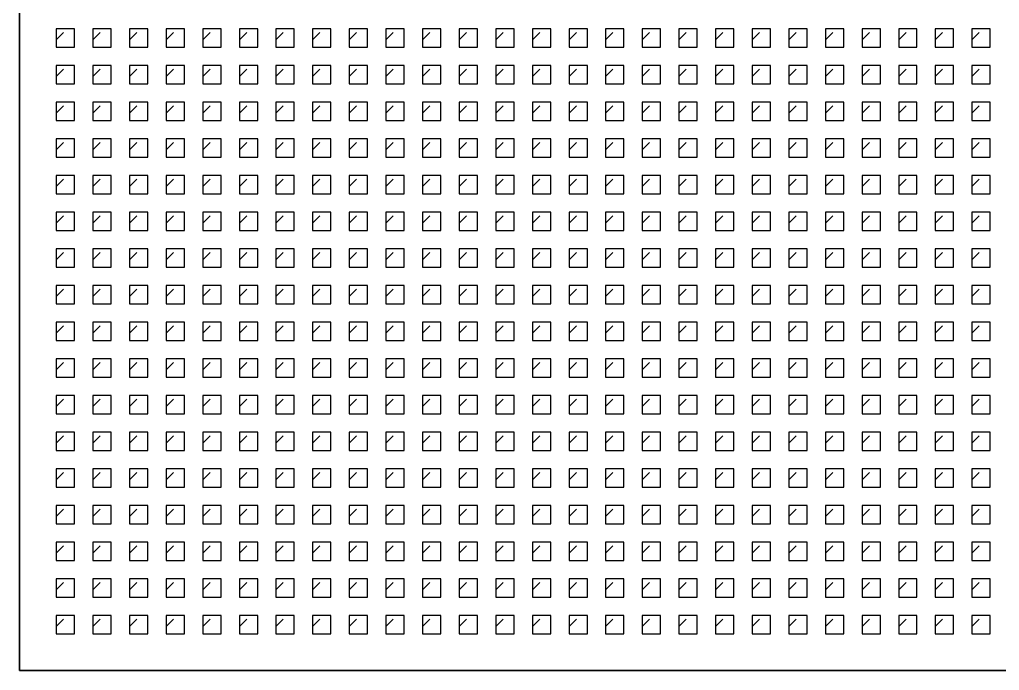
# Model space of a CAD drawing. Extents: x 0 to 2675, y 0 to 1775.
# Drawn here: x 0 to 1338, y 0 to 888 of the extents above; entities that cross this region are included whole.
import ezdxf

# ---------------------------------------------------------------- set-up
doc = ezdxf.new("R2010")
doc.units = 0
doc.header["$MEASUREMENT"] = 0
for name, color, linetype in [('FRESA_12_18', 5, 'Continuous'), ('PANEL', 2, 'Continuous'), ('USINAGEM_18', 3, 'Continuous')]:
    doc.layers.add(name, color=color, linetype=linetype)

msp = doc.modelspace()

# ---------------------------------------------------------------- linework, layer by layer
at = {"layer": 'FRESA_12_18'}
msp.add_lwpolyline([(2675, 0), (0, 0), (0, 1775), (2675, 1775)], close=True, dxfattribs=at)
at = {"layer": 'PANEL'}
msp.add_lwpolyline([(0, 0), (2675, 0), (2675, 1775), (0, 1775)], close=True, dxfattribs=at)
at = {"layer": 'USINAGEM_18'}
for points in [[(60, 870), (50, 860), (50, 850), (75, 850), (75, 875), (50, 875), (50, 860.5)], [(110, 870), (100, 860), (100, 850), (125, 850), (125, 875), (100, 875), (100, 860.5)], [(160, 870), (150, 860), (150, 850), (175, 850), (175, 875), (150, 875), (150, 860.5)], [(210, 870), (200, 860), (200, 850), (225, 850), (225, 875), (200, 875), (200, 860.5)], [(260, 870), (250, 860), (250, 850), (275, 850), (275, 875), (250, 875), (250, 860.5)], [(310, 870), (300, 860), (300, 850), (325, 850), (325, 875), (300, 875), (300, 860.5)], [(360, 870), (350, 860), (350, 850), (375, 850), (375, 875), (350, 875), (350, 860.5)], [(410, 870), (400, 860), (400, 850), (425, 850), (425, 875), (400, 875), (400, 860.5)], [(460, 870), (450, 860), (450, 850), (475, 850), (475, 875), (450, 875), (450, 860.5)], [(510, 870), (500, 860), (500, 850), (525, 850), (525, 875), (500, 875), (500, 860.5)], [(560, 870), (550, 860), (550, 850), (575, 850), (575, 875), (550, 875), (550, 860.5)], [(610, 870), (600, 860), (600, 850), (625, 850), (625, 875), (600, 875), (600, 860.5)], [(660, 870), (650, 860), (650, 850), (675, 850), (675, 875), (650, 875), (650, 860.5)], [(710, 870), (700, 860), (700, 850), (725, 850), (725, 875), (700, 875), (700, 860.5)], [(760, 870), (750, 860), (750, 850), (775, 850), (775, 875), (750, 875), (750, 860.5)], [(810, 870), (800, 860), (800, 850), (825, 850), (825, 875), (800, 875), (800, 860.5)], [(860, 870), (850, 860), (850, 850), (875, 850), (875, 875), (850, 875), (850, 860.5)], [(910, 870), (900, 860), (900, 850), (925, 850), (925, 875), (900, 875), (900, 860.5)], [(960, 870), (950, 860), (950, 850), (975, 850), (975, 875), (950, 875), (950, 860.5)], [(1010, 870), (1000, 860), (1000, 850), (1025, 850), (1025, 875), (1000, 875), (1000, 860.5)], [(1060, 870), (1050, 860), (1050, 850), (1075, 850), (1075, 875), (1050, 875), (1050, 860.5)], [(1110, 870), (1100, 860), (1100, 850), (1125, 850), (1125, 875), (1100, 875), (1100, 860.5)], [(1160, 870), (1150, 860), (1150, 850), (1175, 850), (1175, 875), (1150, 875), (1150, 860.5)], [(1210, 870), (1200, 860), (1200, 850), (1225, 850), (1225, 875), (1200, 875), (1200, 860.5)], [(1260, 870), (1250, 860), (1250, 850), (1275, 850), (1275, 875), (1250, 875), (1250, 860.5)], [(1310, 870), (1300, 860), (1300, 850), (1325, 850), (1325, 875), (1300, 875), (1300, 860.5)], [(60, 820), (50, 810), (50, 800), (75, 800), (75, 825), (50, 825), (50, 810.5)], [(110, 820), (100, 810), (100, 800), (125, 800), (125, 825), (100, 825), (100, 810.5)], [(160, 820), (150, 810), (150, 800), (175, 800), (175, 825), (150, 825), (150, 810.5)], [(210, 820), (200, 810), (200, 800), (225, 800), (225, 825), (200, 825), (200, 810.5)], [(260, 820), (250, 810), (250, 800), (275, 800), (275, 825), (250, 825), (250, 810.5)], [(310, 820), (300, 810), (300, 800), (325, 800), (325, 825), (300, 825), (300, 810.5)], [(360, 820), (350, 810), (350, 800), (375, 800), (375, 825), (350, 825), (350, 810.5)], [(410, 820), (400, 810), (400, 800), (425, 800), (425, 825), (400, 825), (400, 810.5)], [(460, 820), (450, 810), (450, 800), (475, 800), (475, 825), (450, 825), (450, 810.5)], [(510, 820), (500, 810), (500, 800), (525, 800), (525, 825), (500, 825), (500, 810.5)], [(560, 820), (550, 810), (550, 800), (575, 800), (575, 825), (550, 825), (550, 810.5)], [(610, 820), (600, 810), (600, 800), (625, 800), (625, 825), (600, 825), (600, 810.5)], [(660, 820), (650, 810), (650, 800), (675, 800), (675, 825), (650, 825), (650, 810.5)], [(710, 820), (700, 810), (700, 800), (725, 800), (725, 825), (700, 825), (700, 810.5)], [(760, 820), (750, 810), (750, 800), (775, 800), (775, 825), (750, 825), (750, 810.5)], [(810, 820), (800, 810), (800, 800), (825, 800), (825, 825), (800, 825), (800, 810.5)], [(860, 820), (850, 810), (850, 800), (875, 800), (875, 825), (850, 825), (850, 810.5)], [(910, 820), (900, 810), (900, 800), (925, 800), (925, 825), (900, 825), (900, 810.5)], [(960, 820), (950, 810), (950, 800), (975, 800), (975, 825), (950, 825), (950, 810.5)], [(1010, 820), (1000, 810), (1000, 800), (1025, 800), (1025, 825), (1000, 825), (1000, 810.5)], [(1060, 820), (1050, 810), (1050, 800), (1075, 800), (1075, 825), (1050, 825), (1050, 810.5)], [(1110, 820), (1100, 810), (1100, 800), (1125, 800), (1125, 825), (1100, 825), (1100, 810.5)], [(1160, 820), (1150, 810), (1150, 800), (1175, 800), (1175, 825), (1150, 825), (1150, 810.5)], [(1210, 820), (1200, 810), (1200, 800), (1225, 800), (1225, 825), (1200, 825), (1200, 810.5)], [(1260, 820), (1250, 810), (1250, 800), (1275, 800), (1275, 825), (1250, 825), (1250, 810.5)], [(1310, 820), (1300, 810), (1300, 800), (1325, 800), (1325, 825), (1300, 825), (1300, 810.5)], [(60, 770), (50, 760), (50, 750), (75, 750), (75, 775), (50, 775), (50, 760.5)], [(110, 770), (100, 760), (100, 750), (125, 750), (125, 775), (100, 775), (100, 760.5)], [(160, 770), (150, 760), (150, 750), (175, 750), (175, 775), (150, 775), (150, 760.5)], [(210, 770), (200, 760), (200, 750), (225, 750), (225, 775), (200, 775), (200, 760.5)], [(260, 770), (250, 760), (250, 750), (275, 750), (275, 775), (250, 775), (250, 760.5)], [(310, 770), (300, 760), (300, 750), (325, 750), (325, 775), (300, 775), (300, 760.5)], [(360, 770), (350, 760), (350, 750), (375, 750), (375, 775), (350, 775), (350, 760.5)], [(410, 770), (400, 760), (400, 750), (425, 750), (425, 775), (400, 775), (400, 760.5)], [(460, 770), (450, 760), (450, 750), (475, 750), (475, 775), (450, 775), (450, 760.5)], [(510, 770), (500, 760), (500, 750), (525, 750), (525, 775), (500, 775), (500, 760.5)], [(560, 770), (550, 760), (550, 750), (575, 750), (575, 775), (550, 775), (550, 760.5)], [(610, 770), (600, 760), (600, 750), (625, 750), (625, 775), (600, 775), (600, 760.5)], [(660, 770), (650, 760), (650, 750), (675, 750), (675, 775), (650, 775), (650, 760.5)], [(710, 770), (700, 760), (700, 750), (725, 750), (725, 775), (700, 775), (700, 760.5)], [(760, 770), (750, 760), (750, 750), (775, 750), (775, 775), (750, 775), (750, 760.5)], [(810, 770), (800, 760), (800, 750), (825, 750), (825, 775), (800, 775), (800, 760.5)], [(860, 770), (850, 760), (850, 750), (875, 750), (875, 775), (850, 775), (850, 760.5)], [(910, 770), (900, 760), (900, 750), (925, 750), (925, 775), (900, 775), (900, 760.5)], [(960, 770), (950, 760), (950, 750), (975, 750), (975, 775), (950, 775), (950, 760.5)], [(1010, 770), (1000, 760), (1000, 750), (1025, 750), (1025, 775), (1000, 775), (1000, 760.5)], [(1060, 770), (1050, 760), (1050, 750), (1075, 750), (1075, 775), (1050, 775), (1050, 760.5)], [(1110, 770), (1100, 760), (1100, 750), (1125, 750), (1125, 775), (1100, 775), (1100, 760.5)], [(1160, 770), (1150, 760), (1150, 750), (1175, 750), (1175, 775), (1150, 775), (1150, 760.5)], [(1210, 770), (1200, 760), (1200, 750), (1225, 750), (1225, 775), (1200, 775), (1200, 760.5)], [(1260, 770), (1250, 760), (1250, 750), (1275, 750), (1275, 775), (1250, 775), (1250, 760.5)], [(1310, 770), (1300, 760), (1300, 750), (1325, 750), (1325, 775), (1300, 775), (1300, 760.5)], [(60, 720), (50, 710), (50, 700), (75, 700), (75, 725), (50, 725), (50, 710.5)], [(110, 720), (100, 710), (100, 700), (125, 700), (125, 725), (100, 725), (100, 710.5)], [(160, 720), (150, 710), (150, 700), (175, 700), (175, 725), (150, 725), (150, 710.5)], [(210, 720), (200, 710), (200, 700), (225, 700), (225, 725), (200, 725), (200, 710.5)], [(260, 720), (250, 710), (250, 700), (275, 700), (275, 725), (250, 725), (250, 710.5)], [(310, 720), (300, 710), (300, 700), (325, 700), (325, 725), (300, 725), (300, 710.5)], [(360, 720), (350, 710), (350, 700), (375, 700), (375, 725), (350, 725), (350, 710.5)], [(410, 720), (400, 710), (400, 700), (425, 700), (425, 725), (400, 725), (400, 710.5)], [(460, 720), (450, 710), (450, 700), (475, 700), (475, 725), (450, 725), (450, 710.5)], [(510, 720), (500, 710), (500, 700), (525, 700), (525, 725), (500, 725), (500, 710.5)], [(560, 720), (550, 710), (550, 700), (575, 700), (575, 725), (550, 725), (550, 710.5)], [(610, 720), (600, 710), (600, 700), (625, 700), (625, 725), (600, 725), (600, 710.5)], [(660, 720), (650, 710), (650, 700), (675, 700), (675, 725), (650, 725), (650, 710.5)], [(710, 720), (700, 710), (700, 700), (725, 700), (725, 725), (700, 725), (700, 710.5)], [(760, 720), (750, 710), (750, 700), (775, 700), (775, 725), (750, 725), (750, 710.5)], [(810, 720), (800, 710), (800, 700), (825, 700), (825, 725), (800, 725), (800, 710.5)], [(860, 720), (850, 710), (850, 700), (875, 700), (875, 725), (850, 725), (850, 710.5)], [(910, 720), (900, 710), (900, 700), (925, 700), (925, 725), (900, 725), (900, 710.5)], [(960, 720), (950, 710), (950, 700), (975, 700), (975, 725), (950, 725), (950, 710.5)], [(1010, 720), (1000, 710), (1000, 700), (1025, 700), (1025, 725), (1000, 725), (1000, 710.5)], [(1060, 720), (1050, 710), (1050, 700), (1075, 700), (1075, 725), (1050, 725), (1050, 710.5)], [(1110, 720), (1100, 710), (1100, 700), (1125, 700), (1125, 725), (1100, 725), (1100, 710.5)], [(1160, 720), (1150, 710), (1150, 700), (1175, 700), (1175, 725), (1150, 725), (1150, 710.5)], [(1210, 720), (1200, 710), (1200, 700), (1225, 700), (1225, 725), (1200, 725), (1200, 710.5)], [(1260, 720), (1250, 710), (1250, 700), (1275, 700), (1275, 725), (1250, 725), (1250, 710.5)], [(1310, 720), (1300, 710), (1300, 700), (1325, 700), (1325, 725), (1300, 725), (1300, 710.5)], [(60, 670), (50, 660), (50, 650), (75, 650), (75, 675), (50, 675), (50, 660.5)], [(110, 670), (100, 660), (100, 650), (125, 650), (125, 675), (100, 675), (100, 660.5)], [(160, 670), (150, 660), (150, 650), (175, 650), (175, 675), (150, 675), (150, 660.5)], [(210, 670), (200, 660), (200, 650), (225, 650), (225, 675), (200, 675), (200, 660.5)], [(260, 670), (250, 660), (250, 650), (275, 650), (275, 675), (250, 675), (250, 660.5)], [(310, 670), (300, 660), (300, 650), (325, 650), (325, 675), (300, 675), (300, 660.5)], [(360, 670), (350, 660), (350, 650), (375, 650), (375, 675), (350, 675), (350, 660.5)], [(410, 670), (400, 660), (400, 650), (425, 650), (425, 675), (400, 675), (400, 660.5)], [(460, 670), (450, 660), (450, 650), (475, 650), (475, 675), (450, 675), (450, 660.5)], [(510, 670), (500, 660), (500, 650), (525, 650), (525, 675), (500, 675), (500, 660.5)], [(560, 670), (550, 660), (550, 650), (575, 650), (575, 675), (550, 675), (550, 660.5)], [(610, 670), (600, 660), (600, 650), (625, 650), (625, 675), (600, 675), (600, 660.5)], [(660, 670), (650, 660), (650, 650), (675, 650), (675, 675), (650, 675), (650, 660.5)], [(710, 670), (700, 660), (700, 650), (725, 650), (725, 675), (700, 675), (700, 660.5)], [(760, 670), (750, 660), (750, 650), (775, 650), (775, 675), (750, 675), (750, 660.5)], [(810, 670), (800, 660), (800, 650), (825, 650), (825, 675), (800, 675), (800, 660.5)], [(860, 670), (850, 660), (850, 650), (875, 650), (875, 675), (850, 675), (850, 660.5)], [(910, 670), (900, 660), (900, 650), (925, 650), (925, 675), (900, 675), (900, 660.5)], [(960, 670), (950, 660), (950, 650), (975, 650), (975, 675), (950, 675), (950, 660.5)], [(1010, 670), (1000, 660), (1000, 650), (1025, 650), (1025, 675), (1000, 675), (1000, 660.5)], [(1060, 670), (1050, 660), (1050, 650), (1075, 650), (1075, 675), (1050, 675), (1050, 660.5)], [(1110, 670), (1100, 660), (1100, 650), (1125, 650), (1125, 675), (1100, 675), (1100, 660.5)], [(1160, 670), (1150, 660), (1150, 650), (1175, 650), (1175, 675), (1150, 675), (1150, 660.5)], [(1210, 670), (1200, 660), (1200, 650), (1225, 650), (1225, 675), (1200, 675), (1200, 660.5)], [(1260, 670), (1250, 660), (1250, 650), (1275, 650), (1275, 675), (1250, 675), (1250, 660.5)], [(1310, 670), (1300, 660), (1300, 650), (1325, 650), (1325, 675), (1300, 675), (1300, 660.5)], [(60, 620), (50, 610), (50, 600), (75, 600), (75, 625), (50, 625), (50, 610.5)], [(110, 620), (100, 610), (100, 600), (125, 600), (125, 625), (100, 625), (100, 610.5)], [(160, 620), (150, 610), (150, 600), (175, 600), (175, 625), (150, 625), (150, 610.5)], [(210, 620), (200, 610), (200, 600), (225, 600), (225, 625), (200, 625), (200, 610.5)], [(260, 620), (250, 610), (250, 600), (275, 600), (275, 625), (250, 625), (250, 610.5)], [(310, 620), (300, 610), (300, 600), (325, 600), (325, 625), (300, 625), (300, 610.5)], [(360, 620), (350, 610), (350, 600), (375, 600), (375, 625), (350, 625), (350, 610.5)], [(410, 620), (400, 610), (400, 600), (425, 600), (425, 625), (400, 625), (400, 610.5)], [(460, 620), (450, 610), (450, 600), (475, 600), (475, 625), (450, 625), (450, 610.5)], [(510, 620), (500, 610), (500, 600), (525, 600), (525, 625), (500, 625), (500, 610.5)], [(560, 620), (550, 610), (550, 600), (575, 600), (575, 625), (550, 625), (550, 610.5)], [(610, 620), (600, 610), (600, 600), (625, 600), (625, 625), (600, 625), (600, 610.5)], [(660, 620), (650, 610), (650, 600), (675, 600), (675, 625), (650, 625), (650, 610.5)], [(710, 620), (700, 610), (700, 600), (725, 600), (725, 625), (700, 625), (700, 610.5)], [(760, 620), (750, 610), (750, 600), (775, 600), (775, 625), (750, 625), (750, 610.5)], [(810, 620), (800, 610), (800, 600), (825, 600), (825, 625), (800, 625), (800, 610.5)], [(860, 620), (850, 610), (850, 600), (875, 600), (875, 625), (850, 625), (850, 610.5)], [(910, 620), (900, 610), (900, 600), (925, 600), (925, 625), (900, 625), (900, 610.5)], [(960, 620), (950, 610), (950, 600), (975, 600), (975, 625), (950, 625), (950, 610.5)], [(1010, 620), (1000, 610), (1000, 600), (1025, 600), (1025, 625), (1000, 625), (1000, 610.5)], [(1060, 620), (1050, 610), (1050, 600), (1075, 600), (1075, 625), (1050, 625), (1050, 610.5)], [(1110, 620), (1100, 610), (1100, 600), (1125, 600), (1125, 625), (1100, 625), (1100, 610.5)], [(1160, 620), (1150, 610), (1150, 600), (1175, 600), (1175, 625), (1150, 625), (1150, 610.5)], [(1210, 620), (1200, 610), (1200, 600), (1225, 600), (1225, 625), (1200, 625), (1200, 610.5)], [(1260, 620), (1250, 610), (1250, 600), (1275, 600), (1275, 625), (1250, 625), (1250, 610.5)], [(1310, 620), (1300, 610), (1300, 600), (1325, 600), (1325, 625), (1300, 625), (1300, 610.5)], [(60, 570), (50, 560), (50, 550), (75, 550), (75, 575), (50, 575), (50, 560.5)], [(110, 570), (100, 560), (100, 550), (125, 550), (125, 575), (100, 575), (100, 560.5)], [(160, 570), (150, 560), (150, 550), (175, 550), (175, 575), (150, 575), (150, 560.5)], [(210, 570), (200, 560), (200, 550), (225, 550), (225, 575), (200, 575), (200, 560.5)], [(260, 570), (250, 560), (250, 550), (275, 550), (275, 575), (250, 575), (250, 560.5)], [(310, 570), (300, 560), (300, 550), (325, 550), (325, 575), (300, 575), (300, 560.5)], [(360, 570), (350, 560), (350, 550), (375, 550), (375, 575), (350, 575), (350, 560.5)], [(410, 570), (400, 560), (400, 550), (425, 550), (425, 575), (400, 575), (400, 560.5)], [(460, 570), (450, 560), (450, 550), (475, 550), (475, 575), (450, 575), (450, 560.5)], [(510, 570), (500, 560), (500, 550), (525, 550), (525, 575), (500, 575), (500, 560.5)], [(560, 570), (550, 560), (550, 550), (575, 550), (575, 575), (550, 575), (550, 560.5)], [(610, 570), (600, 560), (600, 550), (625, 550), (625, 575), (600, 575), (600, 560.5)], [(660, 570), (650, 560), (650, 550), (675, 550), (675, 575), (650, 575), (650, 560.5)], [(710, 570), (700, 560), (700, 550), (725, 550), (725, 575), (700, 575), (700, 560.5)], [(760, 570), (750, 560), (750, 550), (775, 550), (775, 575), (750, 575), (750, 560.5)], [(810, 570), (800, 560), (800, 550), (825, 550), (825, 575), (800, 575), (800, 560.5)], [(860, 570), (850, 560), (850, 550), (875, 550), (875, 575), (850, 575), (850, 560.5)], [(910, 570), (900, 560), (900, 550), (925, 550), (925, 575), (900, 575), (900, 560.5)], [(960, 570), (950, 560), (950, 550), (975, 550), (975, 575), (950, 575), (950, 560.5)], [(1010, 570), (1000, 560), (1000, 550), (1025, 550), (1025, 575), (1000, 575), (1000, 560.5)], [(1060, 570), (1050, 560), (1050, 550), (1075, 550), (1075, 575), (1050, 575), (1050, 560.5)], [(1110, 570), (1100, 560), (1100, 550), (1125, 550), (1125, 575), (1100, 575), (1100, 560.5)], [(1160, 570), (1150, 560), (1150, 550), (1175, 550), (1175, 575), (1150, 575), (1150, 560.5)], [(1210, 570), (1200, 560), (1200, 550), (1225, 550), (1225, 575), (1200, 575), (1200, 560.5)], [(1260, 570), (1250, 560), (1250, 550), (1275, 550), (1275, 575), (1250, 575), (1250, 560.5)], [(1310, 570), (1300, 560), (1300, 550), (1325, 550), (1325, 575), (1300, 575), (1300, 560.5)], [(60, 520), (50, 510), (50, 500), (75, 500), (75, 525), (50, 525), (50, 510.5)], [(110, 520), (100, 510), (100, 500), (125, 500), (125, 525), (100, 525), (100, 510.5)], [(160, 520), (150, 510), (150, 500), (175, 500), (175, 525), (150, 525), (150, 510.5)], [(210, 520), (200, 510), (200, 500), (225, 500), (225, 525), (200, 525), (200, 510.5)], [(260, 520), (250, 510), (250, 500), (275, 500), (275, 525), (250, 525), (250, 510.5)], [(310, 520), (300, 510), (300, 500), (325, 500), (325, 525), (300, 525), (300, 510.5)], [(360, 520), (350, 510), (350, 500), (375, 500), (375, 525), (350, 525), (350, 510.5)], [(410, 520), (400, 510), (400, 500), (425, 500), (425, 525), (400, 525), (400, 510.5)], [(460, 520), (450, 510), (450, 500), (475, 500), (475, 525), (450, 525), (450, 510.5)], [(510, 520), (500, 510), (500, 500), (525, 500), (525, 525), (500, 525), (500, 510.5)], [(560, 520), (550, 510), (550, 500), (575, 500), (575, 525), (550, 525), (550, 510.5)], [(610, 520), (600, 510), (600, 500), (625, 500), (625, 525), (600, 525), (600, 510.5)], [(660, 520), (650, 510), (650, 500), (675, 500), (675, 525), (650, 525), (650, 510.5)], [(710, 520), (700, 510), (700, 500), (725, 500), (725, 525), (700, 525), (700, 510.5)], [(760, 520), (750, 510), (750, 500), (775, 500), (775, 525), (750, 525), (750, 510.5)], [(810, 520), (800, 510), (800, 500), (825, 500), (825, 525), (800, 525), (800, 510.5)], [(860, 520), (850, 510), (850, 500), (875, 500), (875, 525), (850, 525), (850, 510.5)], [(910, 520), (900, 510), (900, 500), (925, 500), (925, 525), (900, 525), (900, 510.5)], [(960, 520), (950, 510), (950, 500), (975, 500), (975, 525), (950, 525), (950, 510.5)], [(1010, 520), (1000, 510), (1000, 500), (1025, 500), (1025, 525), (1000, 525), (1000, 510.5)], [(1060, 520), (1050, 510), (1050, 500), (1075, 500), (1075, 525), (1050, 525), (1050, 510.5)], [(1110, 520), (1100, 510), (1100, 500), (1125, 500), (1125, 525), (1100, 525), (1100, 510.5)], [(1160, 520), (1150, 510), (1150, 500), (1175, 500), (1175, 525), (1150, 525), (1150, 510.5)], [(1210, 520), (1200, 510), (1200, 500), (1225, 500), (1225, 525), (1200, 525), (1200, 510.5)], [(1260, 520), (1250, 510), (1250, 500), (1275, 500), (1275, 525), (1250, 525), (1250, 510.5)], [(1310, 520), (1300, 510), (1300, 500), (1325, 500), (1325, 525), (1300, 525), (1300, 510.5)], [(60, 470), (50, 460), (50, 450), (75, 450), (75, 475), (50, 475), (50, 460.5)], [(110, 470), (100, 460), (100, 450), (125, 450), (125, 475), (100, 475), (100, 460.5)], [(160, 470), (150, 460), (150, 450), (175, 450), (175, 475), (150, 475), (150, 460.5)], [(210, 470), (200, 460), (200, 450), (225, 450), (225, 475), (200, 475), (200, 460.5)], [(260, 470), (250, 460), (250, 450), (275, 450), (275, 475), (250, 475), (250, 460.5)], [(310, 470), (300, 460), (300, 450), (325, 450), (325, 475), (300, 475), (300, 460.5)], [(360, 470), (350, 460), (350, 450), (375, 450), (375, 475), (350, 475), (350, 460.5)], [(410, 470), (400, 460), (400, 450), (425, 450), (425, 475), (400, 475), (400, 460.5)], [(460, 470), (450, 460), (450, 450), (475, 450), (475, 475), (450, 475), (450, 460.5)], [(510, 470), (500, 460), (500, 450), (525, 450), (525, 475), (500, 475), (500, 460.5)], [(560, 470), (550, 460), (550, 450), (575, 450), (575, 475), (550, 475), (550, 460.5)], [(610, 470), (600, 460), (600, 450), (625, 450), (625, 475), (600, 475), (600, 460.5)], [(660, 470), (650, 460), (650, 450), (675, 450), (675, 475), (650, 475), (650, 460.5)], [(710, 470), (700, 460), (700, 450), (725, 450), (725, 475), (700, 475), (700, 460.5)], [(760, 470), (750, 460), (750, 450), (775, 450), (775, 475), (750, 475), (750, 460.5)], [(810, 470), (800, 460), (800, 450), (825, 450), (825, 475), (800, 475), (800, 460.5)], [(860, 470), (850, 460), (850, 450), (875, 450), (875, 475), (850, 475), (850, 460.5)], [(910, 470), (900, 460), (900, 450), (925, 450), (925, 475), (900, 475), (900, 460.5)], [(960, 470), (950, 460), (950, 450), (975, 450), (975, 475), (950, 475), (950, 460.5)], [(1010, 470), (1000, 460), (1000, 450), (1025, 450), (1025, 475), (1000, 475), (1000, 460.5)], [(1060, 470), (1050, 460), (1050, 450), (1075, 450), (1075, 475), (1050, 475), (1050, 460.5)], [(1110, 470), (1100, 460), (1100, 450), (1125, 450), (1125, 475), (1100, 475), (1100, 460.5)], [(1160, 470), (1150, 460), (1150, 450), (1175, 450), (1175, 475), (1150, 475), (1150, 460.5)], [(1210, 470), (1200, 460), (1200, 450), (1225, 450), (1225, 475), (1200, 475), (1200, 460.5)], [(1260, 470), (1250, 460), (1250, 450), (1275, 450), (1275, 475), (1250, 475), (1250, 460.5)], [(1310, 470), (1300, 460), (1300, 450), (1325, 450), (1325, 475), (1300, 475), (1300, 460.5)], [(60, 420), (50, 410), (50, 400), (75, 400), (75, 425), (50, 425), (50, 410.5)], [(110, 420), (100, 410), (100, 400), (125, 400), (125, 425), (100, 425), (100, 410.5)], [(160, 420), (150, 410), (150, 400), (175, 400), (175, 425), (150, 425), (150, 410.5)], [(210, 420), (200, 410), (200, 400), (225, 400), (225, 425), (200, 425), (200, 410.5)], [(260, 420), (250, 410), (250, 400), (275, 400), (275, 425), (250, 425), (250, 410.5)], [(310, 420), (300, 410), (300, 400), (325, 400), (325, 425), (300, 425), (300, 410.5)], [(360, 420), (350, 410), (350, 400), (375, 400), (375, 425), (350, 425), (350, 410.5)], [(410, 420), (400, 410), (400, 400), (425, 400), (425, 425), (400, 425), (400, 410.5)], [(460, 420), (450, 410), (450, 400), (475, 400), (475, 425), (450, 425), (450, 410.5)], [(510, 420), (500, 410), (500, 400), (525, 400), (525, 425), (500, 425), (500, 410.5)], [(560, 420), (550, 410), (550, 400), (575, 400), (575, 425), (550, 425), (550, 410.5)], [(610, 420), (600, 410), (600, 400), (625, 400), (625, 425), (600, 425), (600, 410.5)], [(660, 420), (650, 410), (650, 400), (675, 400), (675, 425), (650, 425), (650, 410.5)], [(710, 420), (700, 410), (700, 400), (725, 400), (725, 425), (700, 425), (700, 410.5)], [(760, 420), (750, 410), (750, 400), (775, 400), (775, 425), (750, 425), (750, 410.5)], [(810, 420), (800, 410), (800, 400), (825, 400), (825, 425), (800, 425), (800, 410.5)], [(860, 420), (850, 410), (850, 400), (875, 400), (875, 425), (850, 425), (850, 410.5)], [(910, 420), (900, 410), (900, 400), (925, 400), (925, 425), (900, 425), (900, 410.5)], [(960, 420), (950, 410), (950, 400), (975, 400), (975, 425), (950, 425), (950, 410.5)], [(1010, 420), (1000, 410), (1000, 400), (1025, 400), (1025, 425), (1000, 425), (1000, 410.5)], [(1060, 420), (1050, 410), (1050, 400), (1075, 400), (1075, 425), (1050, 425), (1050, 410.5)], [(1110, 420), (1100, 410), (1100, 400), (1125, 400), (1125, 425), (1100, 425), (1100, 410.5)], [(1160, 420), (1150, 410), (1150, 400), (1175, 400), (1175, 425), (1150, 425), (1150, 410.5)], [(1210, 420), (1200, 410), (1200, 400), (1225, 400), (1225, 425), (1200, 425), (1200, 410.5)], [(1260, 420), (1250, 410), (1250, 400), (1275, 400), (1275, 425), (1250, 425), (1250, 410.5)], [(1310, 420), (1300, 410), (1300, 400), (1325, 400), (1325, 425), (1300, 425), (1300, 410.5)], [(60, 370), (50, 360), (50, 350), (75, 350), (75, 375), (50, 375), (50, 360.5)], [(110, 370), (100, 360), (100, 350), (125, 350), (125, 375), (100, 375), (100, 360.5)], [(160, 370), (150, 360), (150, 350), (175, 350), (175, 375), (150, 375), (150, 360.5)], [(210, 370), (200, 360), (200, 350), (225, 350), (225, 375), (200, 375), (200, 360.5)], [(260, 370), (250, 360), (250, 350), (275, 350), (275, 375), (250, 375), (250, 360.5)], [(310, 370), (300, 360), (300, 350), (325, 350), (325, 375), (300, 375), (300, 360.5)], [(360, 370), (350, 360), (350, 350), (375, 350), (375, 375), (350, 375), (350, 360.5)], [(410, 370), (400, 360), (400, 350), (425, 350), (425, 375), (400, 375), (400, 360.5)], [(460, 370), (450, 360), (450, 350), (475, 350), (475, 375), (450, 375), (450, 360.5)], [(510, 370), (500, 360), (500, 350), (525, 350), (525, 375), (500, 375), (500, 360.5)], [(560, 370), (550, 360), (550, 350), (575, 350), (575, 375), (550, 375), (550, 360.5)], [(610, 370), (600, 360), (600, 350), (625, 350), (625, 375), (600, 375), (600, 360.5)], [(660, 370), (650, 360), (650, 350), (675, 350), (675, 375), (650, 375), (650, 360.5)], [(710, 370), (700, 360), (700, 350), (725, 350), (725, 375), (700, 375), (700, 360.5)], [(760, 370), (750, 360), (750, 350), (775, 350), (775, 375), (750, 375), (750, 360.5)], [(810, 370), (800, 360), (800, 350), (825, 350), (825, 375), (800, 375), (800, 360.5)], [(860, 370), (850, 360), (850, 350), (875, 350), (875, 375), (850, 375), (850, 360.5)], [(910, 370), (900, 360), (900, 350), (925, 350), (925, 375), (900, 375), (900, 360.5)], [(960, 370), (950, 360), (950, 350), (975, 350), (975, 375), (950, 375), (950, 360.5)], [(1010, 370), (1000, 360), (1000, 350), (1025, 350), (1025, 375), (1000, 375), (1000, 360.5)], [(1060, 370), (1050, 360), (1050, 350), (1075, 350), (1075, 375), (1050, 375), (1050, 360.5)], [(1110, 370), (1100, 360), (1100, 350), (1125, 350), (1125, 375), (1100, 375), (1100, 360.5)], [(1160, 370), (1150, 360), (1150, 350), (1175, 350), (1175, 375), (1150, 375), (1150, 360.5)], [(1210, 370), (1200, 360), (1200, 350), (1225, 350), (1225, 375), (1200, 375), (1200, 360.5)], [(1260, 370), (1250, 360), (1250, 350), (1275, 350), (1275, 375), (1250, 375), (1250, 360.5)], [(1310, 370), (1300, 360), (1300, 350), (1325, 350), (1325, 375), (1300, 375), (1300, 360.5)], [(60, 320), (50, 310), (50, 300), (75, 300), (75, 325), (50, 325), (50, 310.5)], [(110, 320), (100, 310), (100, 300), (125, 300), (125, 325), (100, 325), (100, 310.5)], [(160, 320), (150, 310), (150, 300), (175, 300), (175, 325), (150, 325), (150, 310.5)], [(210, 320), (200, 310), (200, 300), (225, 300), (225, 325), (200, 325), (200, 310.5)], [(260, 320), (250, 310), (250, 300), (275, 300), (275, 325), (250, 325), (250, 310.5)], [(310, 320), (300, 310), (300, 300), (325, 300), (325, 325), (300, 325), (300, 310.5)], [(360, 320), (350, 310), (350, 300), (375, 300), (375, 325), (350, 325), (350, 310.5)], [(410, 320), (400, 310), (400, 300), (425, 300), (425, 325), (400, 325), (400, 310.5)], [(460, 320), (450, 310), (450, 300), (475, 300), (475, 325), (450, 325), (450, 310.5)], [(510, 320), (500, 310), (500, 300), (525, 300), (525, 325), (500, 325), (500, 310.5)], [(560, 320), (550, 310), (550, 300), (575, 300), (575, 325), (550, 325), (550, 310.5)], [(610, 320), (600, 310), (600, 300), (625, 300), (625, 325), (600, 325), (600, 310.5)], [(660, 320), (650, 310), (650, 300), (675, 300), (675, 325), (650, 325), (650, 310.5)], [(710, 320), (700, 310), (700, 300), (725, 300), (725, 325), (700, 325), (700, 310.5)], [(760, 320), (750, 310), (750, 300), (775, 300), (775, 325), (750, 325), (750, 310.5)], [(810, 320), (800, 310), (800, 300), (825, 300), (825, 325), (800, 325), (800, 310.5)], [(860, 320), (850, 310), (850, 300), (875, 300), (875, 325), (850, 325), (850, 310.5)], [(910, 320), (900, 310), (900, 300), (925, 300), (925, 325), (900, 325), (900, 310.5)], [(960, 320), (950, 310), (950, 300), (975, 300), (975, 325), (950, 325), (950, 310.5)], [(1010, 320), (1000, 310), (1000, 300), (1025, 300), (1025, 325), (1000, 325), (1000, 310.5)], [(1060, 320), (1050, 310), (1050, 300), (1075, 300), (1075, 325), (1050, 325), (1050, 310.5)], [(1110, 320), (1100, 310), (1100, 300), (1125, 300), (1125, 325), (1100, 325), (1100, 310.5)], [(1160, 320), (1150, 310), (1150, 300), (1175, 300), (1175, 325), (1150, 325), (1150, 310.5)], [(1210, 320), (1200, 310), (1200, 300), (1225, 300), (1225, 325), (1200, 325), (1200, 310.5)], [(1260, 320), (1250, 310), (1250, 300), (1275, 300), (1275, 325), (1250, 325), (1250, 310.5)], [(1310, 320), (1300, 310), (1300, 300), (1325, 300), (1325, 325), (1300, 325), (1300, 310.5)], [(60, 270), (50, 260), (50, 250), (75, 250), (75, 275), (50, 275), (50, 260.5)], [(110, 270), (100, 260), (100, 250), (125, 250), (125, 275), (100, 275), (100, 260.5)], [(160, 270), (150, 260), (150, 250), (175, 250), (175, 275), (150, 275), (150, 260.5)], [(210, 270), (200, 260), (200, 250), (225, 250), (225, 275), (200, 275), (200, 260.5)], [(260, 270), (250, 260), (250, 250), (275, 250), (275, 275), (250, 275), (250, 260.5)], [(310, 270), (300, 260), (300, 250), (325, 250), (325, 275), (300, 275), (300, 260.5)], [(360, 270), (350, 260), (350, 250), (375, 250), (375, 275), (350, 275), (350, 260.5)], [(410, 270), (400, 260), (400, 250), (425, 250), (425, 275), (400, 275), (400, 260.5)], [(460, 270), (450, 260), (450, 250), (475, 250), (475, 275), (450, 275), (450, 260.5)], [(510, 270), (500, 260), (500, 250), (525, 250), (525, 275), (500, 275), (500, 260.5)], [(560, 270), (550, 260), (550, 250), (575, 250), (575, 275), (550, 275), (550, 260.5)], [(610, 270), (600, 260), (600, 250), (625, 250), (625, 275), (600, 275), (600, 260.5)], [(660, 270), (650, 260), (650, 250), (675, 250), (675, 275), (650, 275), (650, 260.5)], [(710, 270), (700, 260), (700, 250), (725, 250), (725, 275), (700, 275), (700, 260.5)], [(760, 270), (750, 260), (750, 250), (775, 250), (775, 275), (750, 275), (750, 260.5)], [(810, 270), (800, 260), (800, 250), (825, 250), (825, 275), (800, 275), (800, 260.5)], [(860, 270), (850, 260), (850, 250), (875, 250), (875, 275), (850, 275), (850, 260.5)], [(910, 270), (900, 260), (900, 250), (925, 250), (925, 275), (900, 275), (900, 260.5)], [(960, 270), (950, 260), (950, 250), (975, 250), (975, 275), (950, 275), (950, 260.5)], [(1010, 270), (1000, 260), (1000, 250), (1025, 250), (1025, 275), (1000, 275), (1000, 260.5)], [(1060, 270), (1050, 260), (1050, 250), (1075, 250), (1075, 275), (1050, 275), (1050, 260.5)], [(1110, 270), (1100, 260), (1100, 250), (1125, 250), (1125, 275), (1100, 275), (1100, 260.5)], [(1160, 270), (1150, 260), (1150, 250), (1175, 250), (1175, 275), (1150, 275), (1150, 260.5)], [(1210, 270), (1200, 260), (1200, 250), (1225, 250), (1225, 275), (1200, 275), (1200, 260.5)], [(1260, 270), (1250, 260), (1250, 250), (1275, 250), (1275, 275), (1250, 275), (1250, 260.5)], [(1310, 270), (1300, 260), (1300, 250), (1325, 250), (1325, 275), (1300, 275), (1300, 260.5)], [(60, 220), (50, 210), (50, 200), (75, 200), (75, 225), (50, 225), (50, 210.5)], [(110, 220), (100, 210), (100, 200), (125, 200), (125, 225), (100, 225), (100, 210.5)], [(160, 220), (150, 210), (150, 200), (175, 200), (175, 225), (150, 225), (150, 210.5)], [(210, 220), (200, 210), (200, 200), (225, 200), (225, 225), (200, 225), (200, 210.5)], [(260, 220), (250, 210), (250, 200), (275, 200), (275, 225), (250, 225), (250, 210.5)], [(310, 220), (300, 210), (300, 200), (325, 200), (325, 225), (300, 225), (300, 210.5)], [(360, 220), (350, 210), (350, 200), (375, 200), (375, 225), (350, 225), (350, 210.5)], [(410, 220), (400, 210), (400, 200), (425, 200), (425, 225), (400, 225), (400, 210.5)], [(460, 220), (450, 210), (450, 200), (475, 200), (475, 225), (450, 225), (450, 210.5)], [(510, 220), (500, 210), (500, 200), (525, 200), (525, 225), (500, 225), (500, 210.5)], [(560, 220), (550, 210), (550, 200), (575, 200), (575, 225), (550, 225), (550, 210.5)], [(610, 220), (600, 210), (600, 200), (625, 200), (625, 225), (600, 225), (600, 210.5)], [(660, 220), (650, 210), (650, 200), (675, 200), (675, 225), (650, 225), (650, 210.5)], [(710, 220), (700, 210), (700, 200), (725, 200), (725, 225), (700, 225), (700, 210.5)], [(760, 220), (750, 210), (750, 200), (775, 200), (775, 225), (750, 225), (750, 210.5)], [(810, 220), (800, 210), (800, 200), (825, 200), (825, 225), (800, 225), (800, 210.5)], [(860, 220), (850, 210), (850, 200), (875, 200), (875, 225), (850, 225), (850, 210.5)], [(910, 220), (900, 210), (900, 200), (925, 200), (925, 225), (900, 225), (900, 210.5)], [(960, 220), (950, 210), (950, 200), (975, 200), (975, 225), (950, 225), (950, 210.5)], [(1010, 220), (1000, 210), (1000, 200), (1025, 200), (1025, 225), (1000, 225), (1000, 210.5)], [(1060, 220), (1050, 210), (1050, 200), (1075, 200), (1075, 225), (1050, 225), (1050, 210.5)], [(1110, 220), (1100, 210), (1100, 200), (1125, 200), (1125, 225), (1100, 225), (1100, 210.5)], [(1160, 220), (1150, 210), (1150, 200), (1175, 200), (1175, 225), (1150, 225), (1150, 210.5)], [(1210, 220), (1200, 210), (1200, 200), (1225, 200), (1225, 225), (1200, 225), (1200, 210.5)], [(1260, 220), (1250, 210), (1250, 200), (1275, 200), (1275, 225), (1250, 225), (1250, 210.5)], [(1310, 220), (1300, 210), (1300, 200), (1325, 200), (1325, 225), (1300, 225), (1300, 210.5)], [(60, 170), (50, 160), (50, 150), (75, 150), (75, 175), (50, 175), (50, 160.5)], [(110, 170), (100, 160), (100, 150), (125, 150), (125, 175), (100, 175), (100, 160.5)], [(160, 170), (150, 160), (150, 150), (175, 150), (175, 175), (150, 175), (150, 160.5)], [(210, 170), (200, 160), (200, 150), (225, 150), (225, 175), (200, 175), (200, 160.5)], [(260, 170), (250, 160), (250, 150), (275, 150), (275, 175), (250, 175), (250, 160.5)], [(310, 170), (300, 160), (300, 150), (325, 150), (325, 175), (300, 175), (300, 160.5)], [(360, 170), (350, 160), (350, 150), (375, 150), (375, 175), (350, 175), (350, 160.5)], [(410, 170), (400, 160), (400, 150), (425, 150), (425, 175), (400, 175), (400, 160.5)], [(460, 170), (450, 160), (450, 150), (475, 150), (475, 175), (450, 175), (450, 160.5)], [(510, 170), (500, 160), (500, 150), (525, 150), (525, 175), (500, 175), (500, 160.5)], [(560, 170), (550, 160), (550, 150), (575, 150), (575, 175), (550, 175), (550, 160.5)], [(610, 170), (600, 160), (600, 150), (625, 150), (625, 175), (600, 175), (600, 160.5)], [(660, 170), (650, 160), (650, 150), (675, 150), (675, 175), (650, 175), (650, 160.5)], [(710, 170), (700, 160), (700, 150), (725, 150), (725, 175), (700, 175), (700, 160.5)], [(760, 170), (750, 160), (750, 150), (775, 150), (775, 175), (750, 175), (750, 160.5)], [(810, 170), (800, 160), (800, 150), (825, 150), (825, 175), (800, 175), (800, 160.5)], [(860, 170), (850, 160), (850, 150), (875, 150), (875, 175), (850, 175), (850, 160.5)], [(910, 170), (900, 160), (900, 150), (925, 150), (925, 175), (900, 175), (900, 160.5)], [(960, 170), (950, 160), (950, 150), (975, 150), (975, 175), (950, 175), (950, 160.5)], [(1010, 170), (1000, 160), (1000, 150), (1025, 150), (1025, 175), (1000, 175), (1000, 160.5)], [(1060, 170), (1050, 160), (1050, 150), (1075, 150), (1075, 175), (1050, 175), (1050, 160.5)], [(1110, 170), (1100, 160), (1100, 150), (1125, 150), (1125, 175), (1100, 175), (1100, 160.5)], [(1160, 170), (1150, 160), (1150, 150), (1175, 150), (1175, 175), (1150, 175), (1150, 160.5)], [(1210, 170), (1200, 160), (1200, 150), (1225, 150), (1225, 175), (1200, 175), (1200, 160.5)], [(1260, 170), (1250, 160), (1250, 150), (1275, 150), (1275, 175), (1250, 175), (1250, 160.5)], [(1310, 170), (1300, 160), (1300, 150), (1325, 150), (1325, 175), (1300, 175), (1300, 160.5)], [(60, 120), (50, 110), (50, 100), (75, 100), (75, 125), (50, 125), (50, 110.5)], [(110, 120), (100, 110), (100, 100), (125, 100), (125, 125), (100, 125), (100, 110.5)], [(160, 120), (150, 110), (150, 100), (175, 100), (175, 125), (150, 125), (150, 110.5)], [(210, 120), (200, 110), (200, 100), (225, 100), (225, 125), (200, 125), (200, 110.5)], [(260, 120), (250, 110), (250, 100), (275, 100), (275, 125), (250, 125), (250, 110.5)], [(310, 120), (300, 110), (300, 100), (325, 100), (325, 125), (300, 125), (300, 110.5)], [(360, 120), (350, 110), (350, 100), (375, 100), (375, 125), (350, 125), (350, 110.5)], [(410, 120), (400, 110), (400, 100), (425, 100), (425, 125), (400, 125), (400, 110.5)], [(460, 120), (450, 110), (450, 100), (475, 100), (475, 125), (450, 125), (450, 110.5)], [(510, 120), (500, 110), (500, 100), (525, 100), (525, 125), (500, 125), (500, 110.5)], [(560, 120), (550, 110), (550, 100), (575, 100), (575, 125), (550, 125), (550, 110.5)], [(610, 120), (600, 110), (600, 100), (625, 100), (625, 125), (600, 125), (600, 110.5)], [(660, 120), (650, 110), (650, 100), (675, 100), (675, 125), (650, 125), (650, 110.5)], [(710, 120), (700, 110), (700, 100), (725, 100), (725, 125), (700, 125), (700, 110.5)], [(760, 120), (750, 110), (750, 100), (775, 100), (775, 125), (750, 125), (750, 110.5)], [(810, 120), (800, 110), (800, 100), (825, 100), (825, 125), (800, 125), (800, 110.5)], [(860, 120), (850, 110), (850, 100), (875, 100), (875, 125), (850, 125), (850, 110.5)], [(910, 120), (900, 110), (900, 100), (925, 100), (925, 125), (900, 125), (900, 110.5)], [(960, 120), (950, 110), (950, 100), (975, 100), (975, 125), (950, 125), (950, 110.5)], [(1010, 120), (1000, 110), (1000, 100), (1025, 100), (1025, 125), (1000, 125), (1000, 110.5)], [(1060, 120), (1050, 110), (1050, 100), (1075, 100), (1075, 125), (1050, 125), (1050, 110.5)], [(1110, 120), (1100, 110), (1100, 100), (1125, 100), (1125, 125), (1100, 125), (1100, 110.5)], [(1160, 120), (1150, 110), (1150, 100), (1175, 100), (1175, 125), (1150, 125), (1150, 110.5)], [(1210, 120), (1200, 110), (1200, 100), (1225, 100), (1225, 125), (1200, 125), (1200, 110.5)], [(1260, 120), (1250, 110), (1250, 100), (1275, 100), (1275, 125), (1250, 125), (1250, 110.5)], [(1310, 120), (1300, 110), (1300, 100), (1325, 100), (1325, 125), (1300, 125), (1300, 110.5)], [(60, 70), (50, 60), (50, 50), (75, 50), (75, 75), (50, 75), (50, 60.5)], [(110, 70), (100, 60), (100, 50), (125, 50), (125, 75), (100, 75), (100, 60.5)], [(160, 70), (150, 60), (150, 50), (175, 50), (175, 75), (150, 75), (150, 60.5)], [(210, 70), (200, 60), (200, 50), (225, 50), (225, 75), (200, 75), (200, 60.5)], [(260, 70), (250, 60), (250, 50), (275, 50), (275, 75), (250, 75), (250, 60.5)], [(310, 70), (300, 60), (300, 50), (325, 50), (325, 75), (300, 75), (300, 60.5)], [(360, 70), (350, 60), (350, 50), (375, 50), (375, 75), (350, 75), (350, 60.5)], [(410, 70), (400, 60), (400, 50), (425, 50), (425, 75), (400, 75), (400, 60.5)], [(460, 70), (450, 60), (450, 50), (475, 50), (475, 75), (450, 75), (450, 60.5)], [(510, 70), (500, 60), (500, 50), (525, 50), (525, 75), (500, 75), (500, 60.5)], [(560, 70), (550, 60), (550, 50), (575, 50), (575, 75), (550, 75), (550, 60.5)], [(610, 70), (600, 60), (600, 50), (625, 50), (625, 75), (600, 75), (600, 60.5)], [(660, 70), (650, 60), (650, 50), (675, 50), (675, 75), (650, 75), (650, 60.5)], [(710, 70), (700, 60), (700, 50), (725, 50), (725, 75), (700, 75), (700, 60.5)], [(760, 70), (750, 60), (750, 50), (775, 50), (775, 75), (750, 75), (750, 60.5)], [(810, 70), (800, 60), (800, 50), (825, 50), (825, 75), (800, 75), (800, 60.5)], [(860, 70), (850, 60), (850, 50), (875, 50), (875, 75), (850, 75), (850, 60.5)], [(910, 70), (900, 60), (900, 50), (925, 50), (925, 75), (900, 75), (900, 60.5)], [(960, 70), (950, 60), (950, 50), (975, 50), (975, 75), (950, 75), (950, 60.5)], [(1010, 70), (1000, 60), (1000, 50), (1025, 50), (1025, 75), (1000, 75), (1000, 60.5)], [(1060, 70), (1050, 60), (1050, 50), (1075, 50), (1075, 75), (1050, 75), (1050, 60.5)], [(1110, 70), (1100, 60), (1100, 50), (1125, 50), (1125, 75), (1100, 75), (1100, 60.5)], [(1160, 70), (1150, 60), (1150, 50), (1175, 50), (1175, 75), (1150, 75), (1150, 60.5)], [(1210, 70), (1200, 60), (1200, 50), (1225, 50), (1225, 75), (1200, 75), (1200, 60.5)], [(1260, 70), (1250, 60), (1250, 50), (1275, 50), (1275, 75), (1250, 75), (1250, 60.5)], [(1310, 70), (1300, 60), (1300, 50), (1325, 50), (1325, 75), (1300, 75), (1300, 60.5)]]:
    msp.add_lwpolyline(points, dxfattribs=at)

doc.saveas('drawing.dxf')
